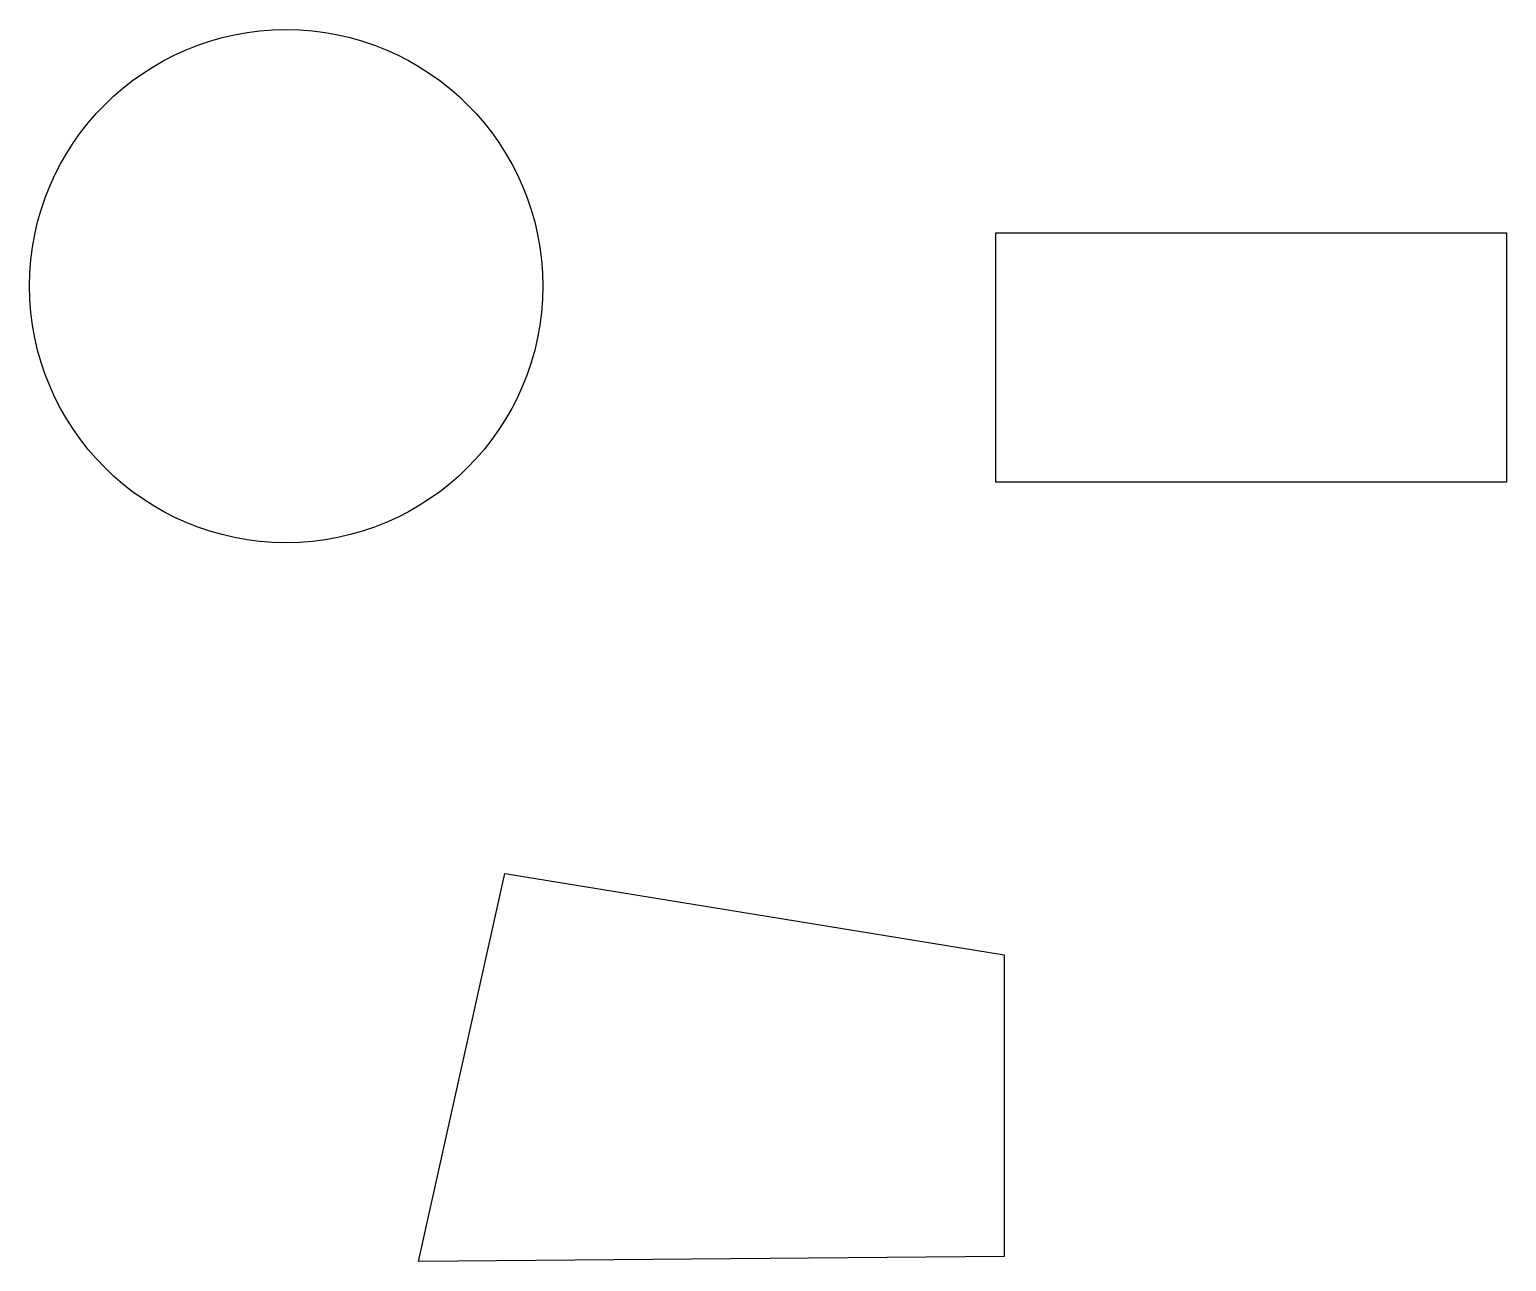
# Model space of a CAD drawing. Header units: millimetres. Extents: x 1709 to 2477, y 922 to 1562.
import ezdxf

# ---------------------------------------------------------------- set-up
doc = ezdxf.new("R2010")
doc.units = ezdxf.units.MM

msp = doc.modelspace()

# ---------------------------------------------------------------- linework, layer by layer
msp.add_lwpolyline([(2211.32, 1456.68), (2476.66, 1456.68), (2476.66, 1327.02), (2211.32, 1327.02)], close=True)
msp.add_lwpolyline([(1911.23, 921.95), (1956.16, 1123.64), (2215.56, 1081.27), (2215.56, 924.5), (1911.23, 921.95)])
msp.add_circle((1842.49, 1428.91), 133.37)

doc.saveas('drawing.dxf')
